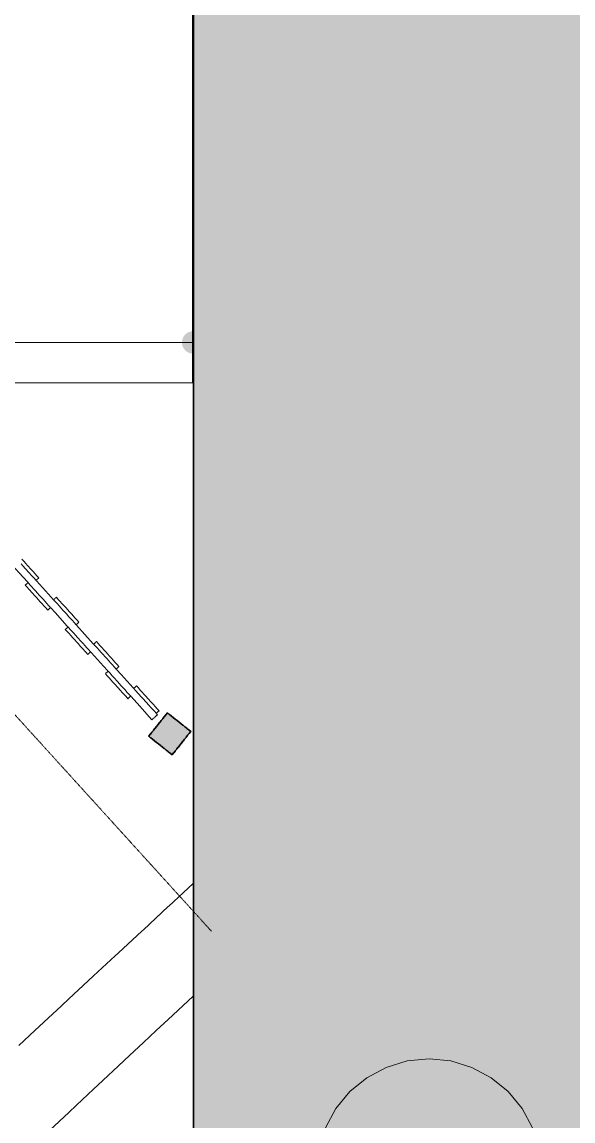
# Model space of a CAD drawing. Header units: millimetres. Extents: x -31757 to 121236, y -27283 to 63658.
# Drawn here: x 75551 to 77765, y 41939 to 46355 of the extents above; entities that cross this region are included whole.
import ezdxf

# ---------------------------------------------------------------- set-up
doc = ezdxf.new("R2010")
doc.units = ezdxf.units.MM
doc.linetypes.add('DASHDOT', pattern=[3.556, 2.54, -0.508, 0, -0.508])
for name, color, linetype, lineweight in [('01_切断（構造・壁）', 7, 'Continuous', 35), ('10_見えがかり', 7, 'Continuous', 13), ('30_敷地・外構', 8, 'Continuous', 9), ('40_通り芯', 1, 'DASHDOT', 9), ('41_通り芯の符号', 1, 'Continuous', 13), ('50_寸法', 3, 'Continuous', 9)]:
    doc.layers.add(name, color=color, linetype=linetype, lineweight=lineweight)

msp = doc.modelspace()

# ---------------------------------------------------------------- hatches: boundary and pattern name
at = {"layer": '01_切断（構造・壁）'}
msp.add_hatch(color=7, dxfattribs=at).paths.add_polyline_path([(76068.4, 43479.2), (76068, 43479.5), (76060.6, 43485.4), (76060.9, 43485.8), (76066.8, 43493.2), (76067.1, 43493.7), (76073, 43501.1), (76073.4, 43501.5), (76079.3, 43508.9), (76079.6, 43509.3), (76085.5, 43516.7), (76085.8, 43517.1), (76091.7, 43524.5), (76092, 43525), (76097.9, 43532.4), (76098.3, 43532.8), (76104.2, 43540.2), (76104.5, 43540.6), (76110.4, 43548), (76110.7, 43548.4), (76116.6, 43555.9), (76116.9, 43556.3), (76122.8, 43563.7), (76123.2, 43564.1), (76129.1, 43571.5), (76129.4, 43571.9), (76135.3, 43579.3), (76135.7, 43579), (76143.1, 43573.1), (76143.5, 43572.8), (76150.9, 43566.9), (76151.3, 43566.6), (76158.8, 43560.7), (76159.2, 43560.3), (76166.6, 43554.4), (76167, 43554.1), (76174.4, 43548.2), (76174.8, 43547.9), (76182.2, 43542), (76182.6, 43541.7), (76190.1, 43535.8), (76190.5, 43535.4), (76197.9, 43529.5), (76198.3, 43529.2), (76205.7, 43523.3), (76206.1, 43523), (76213.5, 43517.1), (76213.9, 43516.8), (76221.4, 43510.9), (76221.8, 43510.5), (76229.2, 43504.6), (76228.9, 43504.2), (76223, 43496.8), (76222.6, 43496.4), (76216.7, 43489), (76216.4, 43488.6), (76210.5, 43481.2), (76210.2, 43480.7), (76204.3, 43473.3), (76204, 43472.9), (76198.1, 43465.5), (76197.7, 43465.1), (76191.8, 43457.7), (76191.5, 43457.3), (76185.6, 43449.8), (76185.3, 43449.4), (76179.4, 43442), (76179.1, 43441.6), (76173.2, 43434.2), (76172.8, 43433.8), (76166.9, 43426.4), (76166.6, 43426), (76160.7, 43418.5), (76160.4, 43418.1), (76154.5, 43410.7), (76154.1, 43411), (76146.7, 43416.9), (76146.3, 43417.3), (76138.8, 43423.2), (76138.4, 43423.5), (76131, 43429.4), (76130.6, 43429.7), (76123.2, 43435.6), (76122.8, 43435.9), (76115.4, 43441.8), (76114.9, 43442.2), (76107.5, 43448.1), (76107.1, 43448.4), (76099.7, 43454.3), (76099.3, 43454.6), (76091.9, 43460.5), (76091.5, 43460.8), (76084.1, 43466.7), (76083.6, 43467.1), (76076.2, 43473), (76075.8, 43473.3)])
at = {"layer": '30_敷地・外構'}
msp.add_hatch(color=8, dxfattribs=at).paths.add_polyline_path([(13241.4, 12903.7), (13242.1, 906.9), (600, 907.7), (600, 58800), (83500, 58800), (83500, 902.5), (76239.5, 903), (76242.6, 56905.6), (43236.8, 56910.4)])
at = {"layer": '50_寸法'}
msp.add_hatch(color=7, dxfattribs=at).paths.add_polyline_path([(76274.2, 45039.5), (76268, 45033.2), (76260.8, 45028.2), (76252.7, 45024.7), (76244, 45022.8), (76235.2, 45022.7), (76226.5, 45024.3), (76218.3, 45027.5), (76210.9, 45032.3), (76204.6, 45038.5), (76199.6, 45045.7), (76196.1, 45053.8), (76194.2, 45062.5), (76194.1, 45071.3), (76195.7, 45080), (76198.9, 45088.2), (76203.7, 45095.6), (76209.9, 45101.9), (76217.1, 45106.9), (76225.2, 45110.4), (76233.8, 45112.3), (76242.7, 45112.4), (76251.3, 45110.8), (76259.5, 45107.6), (76267, 45102.8), (76273.3, 45096.6), (76278.3, 45089.4), (76281.8, 45081.3), (76283.6, 45072.6), (76283.8, 45063.8), (76282.2, 45055.1), (76278.9, 45046.9)])

# ---------------------------------------------------------------- linework, layer by layer
at = {"layer": '01_切断（構造・壁）'}
msp.add_lwpolyline([(76068.4, 43479.2), (76068, 43479.5), (76060.6, 43485.4), (76060.9, 43485.8), (76066.8, 43493.2), (76067.1, 43493.7), (76073, 43501.1), (76073.4, 43501.5), (76079.3, 43508.9), (76079.6, 43509.3), (76085.5, 43516.7), (76085.8, 43517.1), (76091.7, 43524.5), (76092, 43525), (76097.9, 43532.4), (76098.3, 43532.8), (76104.2, 43540.2), (76104.5, 43540.6), (76110.4, 43548), (76110.7, 43548.4), (76116.6, 43555.9), (76116.9, 43556.3), (76122.8, 43563.7), (76123.2, 43564.1), (76129.1, 43571.5), (76129.4, 43571.9), (76135.3, 43579.3), (76135.7, 43579), (76143.1, 43573.1), (76143.5, 43572.8), (76150.9, 43566.9), (76151.3, 43566.6), (76158.8, 43560.7), (76159.2, 43560.3), (76166.6, 43554.4), (76167, 43554.1), (76174.4, 43548.2), (76174.8, 43547.9), (76182.2, 43542), (76182.6, 43541.7), (76190.1, 43535.8), (76190.5, 43535.4), (76197.9, 43529.5), (76198.3, 43529.2), (76205.7, 43523.3), (76206.1, 43523), (76213.5, 43517.1), (76213.9, 43516.8), (76221.4, 43510.9), (76221.8, 43510.5), (76229.2, 43504.6), (76228.9, 43504.2), (76223, 43496.8), (76222.6, 43496.4), (76216.7, 43489), (76216.4, 43488.6), (76210.5, 43481.2), (76210.2, 43480.7), (76204.3, 43473.3), (76204, 43472.9), (76198.1, 43465.5), (76197.7, 43465.1), (76191.8, 43457.7), (76191.5, 43457.3), (76185.6, 43449.8), (76185.3, 43449.4), (76179.4, 43442), (76179.1, 43441.6), (76173.2, 43434.2), (76172.8, 43433.8), (76166.9, 43426.4), (76166.6, 43426), (76160.7, 43418.5), (76160.4, 43418.1), (76154.5, 43410.7), (76154.1, 43411), (76146.7, 43416.9), (76146.3, 43417.3), (76138.8, 43423.2), (76138.4, 43423.5), (76131, 43429.4), (76130.6, 43429.7), (76123.2, 43435.6), (76122.8, 43435.9), (76115.4, 43441.8), (76114.9, 43442.2), (76107.5, 43448.1), (76107.1, 43448.4), (76099.7, 43454.3), (76099.3, 43454.6), (76091.9, 43460.5), (76091.5, 43460.8), (76084.1, 43466.7), (76083.6, 43467.1), (76076.2, 43473), (76075.8, 43473.3), (76068.4, 43479.2)], dxfattribs=at)
at = {"layer": '10_見えがかり'}
for points in [[(75467.1, 56899.7), (76236.6, 56899.6), (76235.9, 44905.6), (75235.9, 44905.6), (75235.9, 44548.1)], [(75574.1, 44104), (75538.7, 44143.2), (75490.1, 44196.9), (75493.8, 44200.3), (75495.6, 44201.9), (75499.3, 44205.3), (75503, 44208.6), (75504.9, 44210.3), (75506.7, 44212), (75508.6, 44213.7), (75510.5, 44215.4), (75512.3, 44217), (75515.9, 44213.1)], [(75551, 44196.6), (75558.5, 44188.3), (75566.1, 44179.9), (75573.6, 44171.6), (75588.7, 44154.9), (75596.2, 44146.6), (75611.3, 44129.9), (75618.9, 44121.5), (75617.9, 44120.7), (75617, 44119.9), (75616.1, 44119), (75614.2, 44117.3), (75612.4, 44115.7), (75610.5, 44114), (75609.6, 44113.2), (75608.7, 44112.3), (75607.7, 44111.5), (75600.2, 44119.8), (75592.7, 44128.2), (75577.6, 44144.9), (75554.9, 44169.9), (75547.4, 44178.2)], [(75565.2, 44093.3), (75566.2, 44094.1), (75567.1, 44094.9), (75568, 44095.8), (75568.9, 44096.6), (75570.8, 44098.3), (75572.6, 44100), (75573.6, 44100.8), (75574.5, 44101.6), (75575.4, 44102.5), (75583, 44094.1), (75590.5, 44085.8), (75598.1, 44077.4), (75605.6, 44069.1), (75613.2, 44060.8), (75620.7, 44052.4), (75628.2, 44044.1), (75635.8, 44035.7), (75643.3, 44027.4), (75650.9, 44019), (75658.4, 44010.7), (75666, 44002.3), (75665, 44001.5), (75664.1, 44000.7), (75663.2, 43999.8), (75662.3, 43999), (75661.3, 43998.2), (75660.4, 43997.3), (75659.5, 43996.5), (75658.6, 43995.6), (75657.6, 43994.8), (75656.7, 43994), (75655.8, 43993.1), (75654.8, 43992.3), (75647.3, 44000.6), (75624.7, 44025.7), (75609.6, 44042.4), (75602, 44050.7), (75594.5, 44059), (75579.4, 44075.7), (75571.8, 44084.1), (75564.3, 44092.4), (75565.2, 44093.3)], [(75609.1, 44110), (75609.5, 44109.5), (75658.1, 44055.8), (75676.8, 44035.1)], [(75753.6, 43950.1), (75746.1, 43958.5), (75738.5, 43966.8), (75731, 43975.2), (75723.4, 43983.5), (75715.9, 43991.9), (75708.3, 44000.2), (75700.8, 44008.6), (75693.3, 44016.9), (75685.7, 44025.2), (75678.2, 44033.6), (75680, 44035.3), (75680.9, 44036.1), (75681.9, 44036.9), (75682.8, 44037.8), (75684.7, 44039.5), (75687.4, 44042), (75688.4, 44042.8), (75689.3, 44043.7), (75696.8, 44035.3), (75704.4, 44027), (75711.9, 44018.6), (75719.5, 44010.3), (75727, 44001.9), (75742.1, 43985.2), (75749.6, 43976.9), (75764.7, 43960.2), (75772.3, 43951.9), (75779.8, 43943.5), (75778.9, 43942.7), (75778, 43941.8), (75776.1, 43940.2), (75775.2, 43939.3), (75773.3, 43937.6), (75772.4, 43936.8), (75771.5, 43936), (75770.6, 43935.1), (75769.6, 43934.3), (75768.7, 43933.5), (75761.2, 43941.8), (75753.6, 43950.1)], [(75735, 43925.9), (75733.1, 43928.1), (75684.5, 43981.9), (75667.3, 44000.9)], [(75726.2, 43915.2), (75727.1, 43916.1), (75729, 43917.8), (75729.9, 43918.6), (75730.8, 43919.4), (75731.8, 43920.3), (75732.7, 43921.1), (75733.6, 43921.9), (75734.5, 43922.8), (75735.5, 43923.6), (75736.4, 43924.5), (75743.9, 43916.1), (75751.5, 43907.8), (75759, 43899.4), (75766.6, 43891.1), (75774.1, 43882.7), (75789.2, 43866), (75796.7, 43857.7), (75804.3, 43849.4), (75811.8, 43841), (75819.4, 43832.7), (75826.9, 43824.3), (75826, 43823.5), (75825.1, 43822.6), (75822.3, 43820.1), (75821.4, 43819.3), (75820.4, 43818.5), (75819.5, 43817.6), (75817.7, 43815.9), (75816.7, 43815.1), (75815.8, 43814.3), (75808.3, 43822.6), (75793.2, 43839.3), (75785.6, 43847.6), (75778.1, 43856), (75770.5, 43864.3), (75763, 43872.7), (75755.4, 43881), (75747.9, 43889.4), (75740.4, 43897.7), (75732.8, 43906.1), (75725.3, 43914.4), (75726.2, 43915.2)], [(75770, 43932), (75803.9, 43894.5), (75837.8, 43857.1)], [(75841, 43857.2), (75841.9, 43858.1), (75843.8, 43859.8), (75844.7, 43860.6), (75845.6, 43861.4), (75847.5, 43863.1), (75848.4, 43864), (75849.3, 43864.8), (75850.2, 43865.6), (75857.8, 43857.3), (75865.3, 43848.9), (75872.9, 43840.6), (75880.4, 43832.2), (75888, 43823.9), (75895.5, 43815.6), (75903.1, 43807.2), (75910.6, 43798.9), (75918.2, 43790.5), (75925.7, 43782.2), (75933.2, 43773.8), (75940.8, 43765.5), (75939.9, 43764.7), (75938.9, 43763.8), (75938, 43763), (75937.1, 43762.1), (75935.2, 43760.5), (75934.3, 43759.6), (75933.4, 43758.8), (75932.4, 43757.9), (75931.5, 43757.1), (75930.6, 43756.3), (75929.7, 43755.4), (75922.1, 43763.8), (75914.6, 43772.1), (75907, 43780.5), (75899.5, 43788.8), (75891.9, 43797.2), (75884.4, 43805.5), (75876.8, 43813.8), (75869.3, 43822.2), (75861.8, 43830.5), (75854.2, 43838.9), (75839.1, 43855.6), (75841, 43857.2)], [(75896, 43747.9), (75878.9, 43766.9), (75830.3, 43820.6), (75828.3, 43822.8)], [(75961.7, 43652.9), (75954.1, 43661.3), (75946.6, 43669.6), (75923.9, 43694.7), (75916.4, 43703), (75901.3, 43719.7), (75893.8, 43728), (75886.2, 43736.4), (75888.1, 43738.1), (75889.9, 43739.7), (75891.8, 43741.4), (75893.6, 43743.1), (75894.6, 43743.9), (75895.5, 43744.8), (75896.4, 43745.6), (75897.3, 43746.4), (75904.9, 43738.1), (75912.4, 43729.7), (75920, 43721.4), (75935.1, 43704.7), (75950.2, 43688), (75965.3, 43671.3), (75972.8, 43663), (75980.3, 43654.6), (75987.9, 43646.3), (75987, 43645.5), (75986, 43644.6), (75985.1, 43643.8), (75984.2, 43642.9), (75983.3, 43642.1), (75981.4, 43640.4), (75980.5, 43639.6), (75979.5, 43638.8), (75978.6, 43637.9), (75977.7, 43637.1), (75976.8, 43636.2), (75969.2, 43644.6), (75961.7, 43652.9)], [(75931, 43753.9), (75949.7, 43733.3), (75998.3, 43679.5), (75998.7, 43679)], [(76001, 43678.4), (76001.9, 43679.2), (76002.9, 43680.1), (76003.8, 43680.9), (76004.7, 43681.7), (76005.6, 43682.6), (76006.6, 43683.4), (76007.5, 43684.3), (76008.4, 43685.1), (76009.4, 43685.9), (76010.3, 43686.8), (76011.2, 43687.6), (76018.8, 43679.3), (76026.3, 43670.9), (76033.8, 43662.6), (76041.4, 43654.2), (76048.9, 43645.9), (76056.5, 43637.5), (76071.6, 43620.8), (76079.1, 43612.5), (76086.7, 43604.2), (76094.2, 43595.8), (76101.7, 43587.5), (76100.8, 43586.6), (76099.9, 43585.8), (76099, 43585), (76097.1, 43583.3), (76096.2, 43582.4), (76095.3, 43581.6), (76093.4, 43579.9), (76092.5, 43579.1), (76091.5, 43578.2), (76090.6, 43577.4), (76083.1, 43585.8), (76068, 43602.4), (76060.4, 43610.8), (76037.8, 43635.8), (76030.3, 43644.2), (76007.6, 43669.2), (76000.1, 43677.5), (76001, 43678.4)], [(76092, 43575.9), (76095.5, 43572), (76093.7, 43570.3), (76091.8, 43568.6), (76090, 43567), (76088.1, 43565.3), (76086.2, 43563.6), (76084.4, 43561.9), (76082.5, 43560.3), (76080.7, 43558.6), (76077, 43555.2), (76075.1, 43553.5), (76073.3, 43551.9), (76024.7, 43605.6), (75989.2, 43644.8)]]:
    msp.add_lwpolyline(points, dxfattribs=at)
at = {"layer": '30_敷地・外構'}
for points in [[(13241.4, 12903.7), (13242.1, 906.9), (600, 907.7), (600, 58800), (83500, 58800), (83500, 902.5), (76239.5, 903), (76242.6, 56905.6), (43236.8, 56910.4), (13241.4, 12903.7)], [(76239.6, 56902.6), (76236.5, 900), (13245.1, 903.9), (13244.4, 12902.8), (43238.4, 56907.4), (76239.6, 56902.6)], [(75538.8, 42243.3), (75602.4, 42302.6), (75638.8, 42336.6), (75709.7, 42402.6), (75738.8, 42429.8), (75817.2, 42502.6), (75838.8, 42522.7), (75925, 42602.6), (75938.8, 42615.4), (76032.9, 42702.6), (76038.8, 42708.1), (76138.8, 42800.7), (76140.8, 42802.6), (76238.8, 42893.3)], [(75662.9, 41902.6), (75738.8, 41973.7), (75769.6, 42002.6), (75838.8, 42067.4), (75876.3, 42102.6), (75938.8, 42161), (75983.2, 42202.6), (76038.8, 42254.4), (76090.4, 42302.6), (76138.8, 42347.7), (76197.6, 42402.6), (76238.8, 42440.9)]]:
    msp.add_lwpolyline(points, dxfattribs=at)
at = {"layer": '40_通り芯'}
msp.add_lwpolyline([(76312.6, 42701.8), (63270.8, 57063.9)], dxfattribs=at)
at = {"layer": '41_通り芯の符号'}
msp.add_lwpolyline([(77602.2, 41911.5), (77560.7, 41989.3), (77504.7, 42057.5), (77436.5, 42113.5), (77358.7, 42155.1), (77274.3, 42180.7), (77186.5, 42189.3), (77098.7, 42180.7), (77014.3, 42155.1), (76936.5, 42113.5), (76868.3, 42057.5), (76812.3, 41989.3), (76770.7, 41911.5)], dxfattribs=at)
at = {"layer": '50_寸法'}
msp.add_lwpolyline([(74157.7, 45067.7), (76238.9, 45067.6)], dxfattribs=at)

doc.saveas('drawing.dxf')
